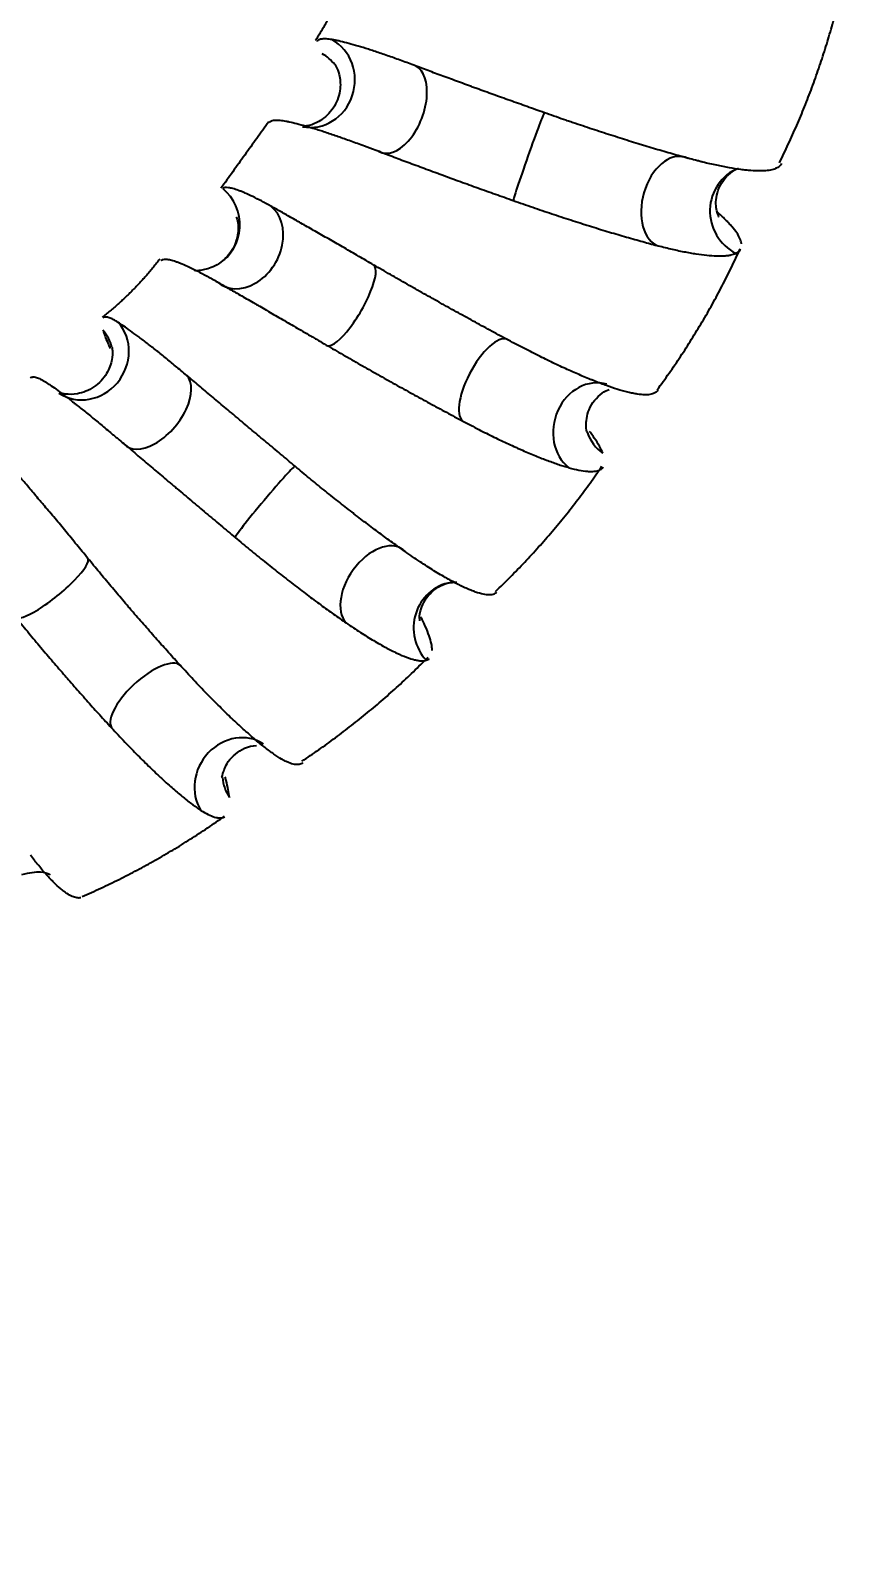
# Model space of a CAD drawing. Header units: millimetres. Extents: x 6110 to 6704, y -2661 to -1821.
# Drawn here: x 6606.23 to 6612.77, y -2432.58 to -2420.3 of the extents above; entities that cross this region are included whole.
import ezdxf

# ---------------------------------------------------------------- set-up
doc = ezdxf.new("R2010")
doc.units = ezdxf.units.MM
doc.header["$LTSCALE"] = 0.1
doc.linetypes.add('HIDDEN2', pattern=[4.7625, 3.175, -1.5875])
doc.layers.add('1', color=4, linetype='HIDDEN2', lineweight=13)
doc.layers.add('DIM', color=3, linetype='Continuous', lineweight=9)
doc.styles.get("Standard").update_dxf_attribs({"font": 'arial.ttf'})
doc.dimstyles.new('ISO-25', dxfattribs={"dimtxt": 2.5, "dimasz": 2.5, "dimexe": 1.25, "dimexo": 0.625, "dimtad": 1, "dimlfac": 5, "dimtxsty": 'Standard', "dimcen": 2.5, "dimadec": 0, "dimazin": 0, "dimtfac": 1, "dimtmove": 0, "dimatfit": 3, "dimfxl": 1, "dimarcsym": 0})

# ---------------------------------------------------------------- blocks, each defined once
blk = doc.blocks.new('*D44')
at = {"layer": 'Defpoints', "color": 0, "transparency": 16777216}
for p in [(6511.558, -2398.849), (6619.617, -2532.542), (6619.617, -2547.836)]:
    blk.add_point(p, dxfattribs=at)
at = {"layer": 'DIM', "color": 0, "lineweight": -2, "transparency": 16777216}
for p, q in [((6511.558, -2399.474), (6511.558, -2549.086)), ((6619.617, -2533.167), (6619.617, -2549.086)), ((6516.558, -2547.836), (6614.617, -2547.836))]:
    blk.add_line(p, q, dxfattribs=at)
at = {"layer": 'DIM', "color": 0, "transparency": 16777216}
for points in [[(6516.558, -2547.003), (6516.558, -2548.669), (6511.558, -2547.836)], [(6614.617, -2547.003), (6614.617, -2548.669), (6619.617, -2547.836)]]:
    blk.add_solid(points, dxfattribs=at)
at = {"layer": 'DIM', "color": 0, "transparency": 16777216, "insert": (6565.588, -2544.206), "char_height": 5, "attachment_point": 5, "bg_fill": 3, "box_fill_scale": 1.1, "bg_fill_color": 256, "bg_fill_true_color": 13158600, "bg_fill_transparency": 0}
blk.add_mtext('432,2', dxfattribs=at)

msp = doc.modelspace()

# ---------------------------------------------------------------- hatches: boundary and pattern name
at = {"layer": 'DIM'}
h = msp.add_hatch(dxfattribs=at)
h.set_pattern_fill('ANSI31', color=2)
edge = h.paths.add_edge_path()
edge.add_line((6619.617, -2595.98), (6619.617, -1962.206))
edge.add_line((6634.617, -1966.11), (6619.617, -1966.11))
edge.add_line((6634.617, -2610.98), (6634.617, -1966.11))
edge.add_line((6634.617, -2610.98), (6184.457, -2610.98))
edge.add_line((6619.617, -2595.98), (6184.457, -2595.98))
edge.add_line((6184.457, -2610.98), (6184.457, -2595.98))

# ---------------------------------------------------------------- linework, layer by layer
at = {"layer": '1', "color": 7, "linetype": 'Continuous', "lineweight": -3}
msp.add_line((6610.719, -2423.544), (6610.716, -2423.541), dxfattribs=at)
for centre, major_axis, ratio, start_param, end_param in [((6608.491, -2420.706), (0.071, 0.368), 0.933593, 3.142256, 5.995466), ((6608.385, -2420.804), (-0.294, -0.232), 0.957561, 3.141387, 3.512539), ((6609.185, -2420.929), (0.133, 0.351), 0.56085, 3.053785, 6.218432), ((6610.243, -2421.315), (0.125, 0.354), 0.021673, 6.278622, 9.41503), ((6611.4, -2421.68), (0.097, 0.362), 0.643331, 6.159268, 9.276478), ((6612.067, -2421.759), (-0.127, 0.353), 0.969504, 0.024965, 2.345296), ((6607.544, -2421.863), (-0.155, 0.341), 0.992103, 3.275998, 5.178268), ((6607.952, -2422.022), (0.184, 0.327), 0.775573, 2.993053, 6.168629), ((6608.803, -2422.511), (0.189, 0.324), 0.26699, 3.104714, 6.25286), ((6606.664, -2422.907), (0.207, 0.313), 0.931204, 3.142204, 6.039657), ((6606.521, -2422.946), (-0.363, -0.096), 0.96123, 3.141333, 3.571898), ((6609.896, -2423.12), (0.177, 0.331), 0.377467, 6.225061, 9.35229), ((6607.235, -2423.354), (0.241, 0.287), 0.556929, 3.050345, 6.211589), ((6610.764, -2423.508), (0.108, 0.359), 0.856223, 0.000176, 2.829309), ((6611.068, -2423.414), (-0.353, -0.127), 0.95749, 6.282832, 6.858229), ((6608.119, -2424.097), (0.241, 0.287), 0.039997, 6.27318, 9.412965), ((6609.01, -2424.786), (0.214, 0.308), 0.615029, 6.160482, 9.277157), ((6606.4, -2424.788), (0.29, 0.237), 0.210668, 3.114964, 6.265834), ((6609.682, -2425.114), (-0.068, 0.369), 0.979574, 0.000086, 2.152621), ((6607.164, -2425.672), (0.276, 0.254), 0.389089, 6.218861, 9.342572), ((6607.898, -2426.36), (0.21, 0.311), 0.897588, 0.008415, 2.773649), ((6608.149, -2426.287), (-0.374, -0.03), 0.938082, 0.000524, 0.488498)]:
    msp.add_ellipse(centre, major_axis=major_axis, ratio=ratio, start_param=start_param, end_param=end_param, dxfattribs=at)
for points, degree in [([(6608.81, -2419.783), (6608.705, -2420.099), (6608.523, -2420.38)], 2), ([(6612.262, -2421.364), (6612.556, -2420.771), (6612.721, -2420.129)], 2), ([(6608.148, -2421.034), (6607.762, -2421.57)], 1), ([(6607.27, -2422.14), (6607.067, -2422.405), (6606.807, -2422.609)], 2), ([(6611.277, -2423.193), (6611.67, -2422.663), (6611.946, -2422.058)], 2), ([(6609.975, -2424.818), (6610.457, -2424.358), (6610.831, -2423.81)], 2), ([(6609.613, -2424.745), (6609.634, -2424.745), (6609.651, -2424.744), (6609.663, -2424.743)], 3), ([(6608.414, -2426.187), (6608.966, -2425.821), (6609.431, -2425.348)], 2), ([(6609.417, -2425.373), (6609.427, -2425.37), (6609.435, -2425.365), (6609.441, -2425.359)], 3), ([(6606.645, -2427.276), (6607.25, -2427.014), (6607.792, -2426.629)], 2)]:
    msp.add_open_spline(points, degree=degree, dxfattribs=at)
for points, knots in [([(6608.657, -2420.372), (6608.641, -2420.369), (6608.611, -2420.366), (6608.577, -2420.366), (6608.56, -2420.37), (6608.552, -2420.374), (6608.55, -2420.374), (6608.547, -2420.376), (6608.543, -2420.379), (6608.54, -2420.382), (6608.538, -2420.385), (6608.537, -2420.386), (6608.537, -2420.387)], [0, 0, 0, 0, 0.240045, 0.48009, 0.720135, 0.720135, 0.780146, 0.780146, 0.840157, 0.960179, 0.960179, 1, 1, 1, 1]), ([(6609.33, -2420.584), (6609.292, -2420.569), (6609.219, -2420.542), (6609.115, -2420.505), (6609.05, -2420.483), (6609.003, -2420.467), (6608.988, -2420.462), (6608.965, -2420.455), (6608.958, -2420.452), (6608.943, -2420.448), (6608.907, -2420.436), (6608.846, -2420.418), (6608.773, -2420.398), (6608.731, -2420.387), (6608.702, -2420.381), (6608.687, -2420.378), (6608.674, -2420.375), (6608.665, -2420.374), (6608.661, -2420.373), (6608.657, -2420.372)], [0, 0, 0, 0, 0.125, 0.25, 0.375, 0.375, 0.4375, 0.4375, 0.46875, 0.46875, 0.5, 0.625, 0.75, 0.875, 0.875, 0.9375, 0.96875, 0.96875, 1, 1, 1, 1]), ([(6608.679, -2420.571), (6608.681, -2420.569), (6608.687, -2420.582), (6608.719, -2420.648), (6608.732, -2420.771), (6608.686, -2420.914), (6608.585, -2421.02), (6608.495, -2421.06), (6608.458, -2421.068), (6608.447, -2421.069)], [0, 0, 0, 0, 0.157279, 0.294758, 0.445649, 0.614708, 0.787649, 0.927089, 1, 1, 1, 1]), ([(6610.368, -2420.961), (6610.321, -2420.945), (6610.275, -2420.928), (6610.183, -2420.895), (6610.091, -2420.863), (6609.956, -2420.814), (6609.867, -2420.782), (6609.812, -2420.762), (6609.801, -2420.758), (6609.779, -2420.75), (6609.768, -2420.746), (6609.735, -2420.734), (6609.714, -2420.726), (6609.649, -2420.702), (6609.566, -2420.672), (6609.445, -2420.627), (6609.368, -2420.598), (6609.33, -2420.584)], [0, 0, 0, 0, 0.125, 0.125, 0.25, 0.375, 0.5, 0.5, 0.53125, 0.53125, 0.5625, 0.5625, 0.625, 0.625, 0.75, 0.875, 1, 1, 1, 1]), ([(6608.154, -2421.039), (6608.154, -2421.039), (6608.154, -2421.039), (6608.155, -2421.037), (6608.156, -2421.036), (6608.159, -2421.033), (6608.162, -2421.031), (6608.17, -2421.026), (6608.185, -2421.021), (6608.217, -2421.019), (6608.245, -2421.022), (6608.269, -2421.025), (6608.277, -2421.026), (6608.29, -2421.029), (6608.295, -2421.03), (6608.304, -2421.032), (6608.308, -2421.033), (6608.313, -2421.034)], [0, 0, 0, 0, 0.000316, 0.000316, 0.052931, 0.052931, 0.158161, 0.158161, 0.368621, 0.579081, 0.78954, 0.78954, 0.89477, 0.89477, 0.947385, 0.947385, 1, 1, 1, 1]), ([(6608.313, -2421.034), (6608.332, -2421.038), (6608.373, -2421.047), (6608.443, -2421.067), (6608.496, -2421.083), (6608.531, -2421.093), (6608.538, -2421.096), (6608.552, -2421.1), (6608.574, -2421.107), (6608.597, -2421.114), (6608.643, -2421.13), (6608.706, -2421.151), (6608.808, -2421.187), (6608.881, -2421.214), (6608.929, -2421.231), (6608.938, -2421.235), (6608.957, -2421.242), (6608.967, -2421.246), (6608.996, -2421.257), (6609.016, -2421.264), (6609.036, -2421.272)], [0, 0, 0, 0, 0.125, 0.25, 0.375, 0.375, 0.40625, 0.40625, 0.4375, 0.5, 0.5, 0.625, 0.75, 0.875, 0.875, 0.90625, 0.90625, 0.9375, 0.9375, 1, 1, 1, 1]), ([(6611.525, -2421.328), (6611.484, -2421.317), (6611.399, -2421.293), (6611.31, -2421.267), (6611.241, -2421.247), (6611.207, -2421.237), (6611.171, -2421.226), (6611.147, -2421.219), (6611.135, -2421.215), (6611.075, -2421.197), (6611.027, -2421.181), (6610.929, -2421.15), (6610.83, -2421.118), (6610.729, -2421.085), (6610.652, -2421.059), (6610.614, -2421.046), (6610.575, -2421.033), (6610.549, -2421.024), (6610.536, -2421.02), (6610.471, -2420.998), (6610.42, -2420.979), (6610.368, -2420.961)], [0, 0, 0, 0, 0.125, 0.25, 0.25, 0.3125, 0.34375, 0.34375, 0.375, 0.375, 0.5, 0.5, 0.625, 0.75, 0.75, 0.8125, 0.84375, 0.84375, 0.875, 0.875, 1, 1, 1, 1]), ([(6609.036, -2421.272), (6609.075, -2421.287), (6609.157, -2421.318), (6609.284, -2421.366), (6609.372, -2421.398), (6609.439, -2421.423), (6609.462, -2421.432), (6609.496, -2421.444), (6609.508, -2421.448), (6609.531, -2421.457), (6609.588, -2421.478), (6609.692, -2421.516), (6609.833, -2421.567), (6609.927, -2421.6), (6610.022, -2421.634), (6610.07, -2421.651), (6610.118, -2421.668)], [0, 0, 0, 0, 0.125, 0.25, 0.375, 0.375, 0.4375, 0.4375, 0.46875, 0.46875, 0.5, 0.625, 0.75, 0.875, 0.875, 1, 1, 1, 1]), ([(6612.211, -2421.418), (6612.197, -2421.422), (6612.165, -2421.428), (6612.125, -2421.43), (6612.082, -2421.43), (6612.058, -2421.429), (6612.026, -2421.427), (6612.019, -2421.426), (6612.006, -2421.425), (6611.986, -2421.423), (6611.965, -2421.421), (6611.921, -2421.415), (6611.86, -2421.406), (6611.792, -2421.392), (6611.721, -2421.377), (6611.684, -2421.369), (6611.635, -2421.357), (6611.626, -2421.354), (6611.606, -2421.349), (6611.576, -2421.342), (6611.545, -2421.334), (6611.525, -2421.328)], [0, 0, 0, 0, 0.125, 0.25, 0.25, 0.375, 0.375, 0.40625, 0.40625, 0.4375, 0.5, 0.5, 0.625, 0.75, 0.75, 0.875, 0.875, 0.90625, 0.90625, 0.9375, 1, 1, 1, 1]), ([(6612.277, -2421.371), (6612.275, -2421.374), (6612.274, -2421.377), (6612.267, -2421.388), (6612.259, -2421.396), (6612.246, -2421.404), (6612.243, -2421.405), (6612.237, -2421.408), (6612.228, -2421.413), (6612.218, -2421.416), (6612.211, -2421.418)], [0, 0, 0, 0, 0.133919, 0.133919, 0.566959, 0.566959, 0.67522, 0.67522, 0.78348, 1, 1, 1, 1]), ([(6611.776, -2421.802), (6611.776, -2421.802), (6611.774, -2421.799), (6611.754, -2421.764), (6611.742, -2421.621), (6611.815, -2421.485), (6611.877, -2421.439), (6611.896, -2421.427)], [0, 0, 0, 0, 0.056842, 0.2989, 0.554446, 0.847699, 1, 1, 1, 1]), ([(6608.164, -2421.713), (6608.138, -2421.699), (6608.087, -2421.671), (6608.018, -2421.636), (6607.976, -2421.617), (6607.952, -2421.606), (6607.948, -2421.604), (6607.938, -2421.6), (6607.925, -2421.595), (6607.912, -2421.59), (6607.887, -2421.581), (6607.857, -2421.571), (6607.821, -2421.564), (6607.803, -2421.564), (6607.793, -2421.565), (6607.791, -2421.565), (6607.788, -2421.566), (6607.786, -2421.567), (6607.782, -2421.569), (6607.779, -2421.57), (6607.777, -2421.572)], [0, 0, 0, 0, 0.125, 0.25, 0.375, 0.375, 0.40625, 0.40625, 0.4375, 0.5, 0.5, 0.625, 0.75, 0.875, 0.875, 0.90625, 0.90625, 0.9375, 0.9375, 1, 1, 1, 1]), ([(6608.994, -2422.188), (6608.953, -2422.164), (6608.873, -2422.118), (6608.756, -2422.05), (6608.644, -2421.986), (6608.571, -2421.944), (6608.518, -2421.914), (6608.501, -2421.904), (6608.466, -2421.884), (6608.449, -2421.874), (6608.399, -2421.846), (6608.335, -2421.81), (6608.246, -2421.759), (6608.191, -2421.728), (6608.164, -2421.713)], [0, 0, 0, 0, 0.125, 0.25, 0.375, 0.5, 0.5, 0.5625, 0.5625, 0.625, 0.625, 0.75, 0.875, 1, 1, 1, 1]), ([(6610.118, -2421.668), (6610.17, -2421.687), (6610.223, -2421.705), (6610.326, -2421.741), (6610.429, -2421.775), (6610.53, -2421.809), (6610.606, -2421.833), (6610.643, -2421.845), (6610.681, -2421.857), (6610.705, -2421.865), (6610.718, -2421.869), (6610.78, -2421.888), (6610.828, -2421.903), (6610.922, -2421.931), (6611.014, -2421.959), (6611.102, -2421.983), (6611.166, -2422.001), (6611.197, -2422.01), (6611.228, -2422.018), (6611.249, -2422.024), (6611.259, -2422.026), (6611.269, -2422.029)], [0, 0, 0, 0, 0.125, 0.125, 0.25, 0.375, 0.375, 0.4375, 0.46875, 0.46875, 0.5, 0.5, 0.625, 0.625, 0.75, 0.875, 0.875, 0.9375, 0.96875, 0.96875, 1, 1, 1, 1]), ([(6611.957, -2422.018), (6611.957, -2422.017), (6611.956, -2422.015), (6611.954, -2422.002), (6611.95, -2421.989), (6611.937, -2421.96), (6611.92, -2421.93), (6611.894, -2421.896), (6611.871, -2421.869), (6611.862, -2421.86), (6611.849, -2421.846), (6611.845, -2421.841), (6611.835, -2421.831), (6611.83, -2421.826), (6611.806, -2421.802), (6611.784, -2421.781), (6611.759, -2421.76)], [0, 0, 0, 0, 0.02382, 0.02382, 0.219056, 0.219056, 0.414292, 0.609528, 0.609528, 0.707146, 0.707146, 0.755955, 0.755955, 0.804764, 0.804764, 1, 1, 1, 1]), ([(6607.886, -2421.801), (6607.886, -2421.801), (6607.891, -2421.811), (6607.906, -2421.878), (6607.895, -2421.996), (6607.822, -2422.126), (6607.745, -2422.182), (6607.699, -2422.204)], [0, 0, 0, 0, 0.192137, 0.370838, 0.564234, 0.782916, 1, 1, 1, 1]), ([(6611.269, -2422.029), (6611.309, -2422.039), (6611.386, -2422.058), (6611.457, -2422.074), (6611.508, -2422.084), (6611.525, -2422.087), (6611.558, -2422.093), (6611.574, -2422.095), (6611.62, -2422.102), (6611.649, -2422.106), (6611.704, -2422.112), (6611.755, -2422.115), (6611.798, -2422.115), (6611.827, -2422.113), (6611.841, -2422.111), (6611.854, -2422.11), (6611.862, -2422.108), (6611.866, -2422.107), (6611.886, -2422.103), (6611.9, -2422.099), (6611.911, -2422.094)], [0, 0, 0, 0, 0.125, 0.25, 0.25, 0.3125, 0.3125, 0.375, 0.375, 0.5, 0.5, 0.625, 0.75, 0.75, 0.8125, 0.84375, 0.84375, 0.875, 0.875, 1, 1, 1, 1]), ([(6607.282, -2422.151), (6607.284, -2422.149), (6607.286, -2422.148), (6607.291, -2422.145), (6607.295, -2422.144), (6607.298, -2422.143)], [0, 0, 0, 0, 0.478148, 0.478148, 1, 1, 1, 1]), ([(6607.298, -2422.143), (6607.305, -2422.141), (6607.321, -2422.14), (6607.355, -2422.146), (6607.383, -2422.154), (6607.407, -2422.162), (6607.415, -2422.165), (6607.432, -2422.172), (6607.441, -2422.175), (6607.469, -2422.187), (6607.508, -2422.205), (6607.575, -2422.237), (6607.649, -2422.277), (6607.704, -2422.307), (6607.732, -2422.323)], [0, 0, 0, 0, 0.125, 0.25, 0.375, 0.375, 0.4375, 0.4375, 0.5, 0.5, 0.625, 0.75, 0.875, 1, 1, 1, 1]), ([(6611.911, -2422.094), (6611.923, -2422.088), (6611.938, -2422.078), (6611.947, -2422.064), (6611.95, -2422.059)], [0, 0, 0, 0, 0.630417, 1, 1, 1, 1]), ([(6607.699, -2422.204), (6607.658, -2422.218), (6607.602, -2422.235), (6607.562, -2422.234), (6607.55, -2422.233)], [0, 0, 0, 0, 0.590381, 1, 1, 1, 1]), ([(6610.079, -2422.794), (6610.035, -2422.77), (6609.991, -2422.747), (6609.902, -2422.698), (6609.813, -2422.65), (6609.721, -2422.599), (6609.653, -2422.561), (6609.618, -2422.542), (6609.583, -2422.523), (6609.56, -2422.51), (6609.549, -2422.504), (6609.491, -2422.471), (6609.444, -2422.445), (6609.353, -2422.394), (6609.262, -2422.342), (6609.172, -2422.291), (6609.083, -2422.239), (6609.038, -2422.214), (6608.994, -2422.188)], [0, 0, 0, 0, 0.125, 0.125, 0.25, 0.375, 0.375, 0.4375, 0.46875, 0.46875, 0.5, 0.5, 0.625, 0.625, 0.75, 0.875, 0.875, 1, 1, 1, 1]), ([(6607.732, -2422.323), (6607.761, -2422.34), (6607.82, -2422.374), (6607.916, -2422.429), (6607.985, -2422.469), (6608.03, -2422.495), (6608.039, -2422.5), (6608.057, -2422.51), (6608.084, -2422.526), (6608.112, -2422.542), (6608.168, -2422.575), (6608.244, -2422.619), (6608.362, -2422.687), (6608.443, -2422.735), (6608.495, -2422.765), (6608.506, -2422.771), (6608.527, -2422.783), (6608.537, -2422.789), (6608.569, -2422.808), (6608.59, -2422.82), (6608.611, -2422.833)], [0, 0, 0, 0, 0.125, 0.25, 0.375, 0.375, 0.40625, 0.40625, 0.4375, 0.5, 0.5, 0.625, 0.75, 0.875, 0.875, 0.90625, 0.90625, 0.9375, 0.9375, 1, 1, 1, 1]), ([(6606.935, -2422.65), (6606.92, -2422.64), (6606.894, -2422.625), (6606.861, -2422.611), (6606.844, -2422.607), (6606.834, -2422.607), (6606.832, -2422.607), (6606.829, -2422.607), (6606.824, -2422.608), (6606.82, -2422.61), (6606.815, -2422.612), (6606.813, -2422.613), (6606.812, -2422.615)], [0, 0, 0, 0, 0.22922, 0.45844, 0.68766, 0.68766, 0.744965, 0.744965, 0.80227, 0.91688, 0.91688, 1, 1, 1, 1]), ([(6606.813, -2422.714), (6606.817, -2422.728), (6606.828, -2422.76), (6606.848, -2422.81), (6606.864, -2422.845), (6606.871, -2422.86)], [0, 0, 0, 0, 0.37025, 0.740501, 1, 1, 1, 1]), ([(6607.487, -2423.077), (6607.456, -2423.052), (6607.397, -2423.002), (6607.313, -2422.933), (6607.234, -2422.87), (6607.185, -2422.832), (6607.149, -2422.804), (6607.138, -2422.795), (6607.115, -2422.778), (6607.104, -2422.77), (6607.072, -2422.746), (6607.032, -2422.716), (6606.979, -2422.679), (6606.949, -2422.659), (6606.935, -2422.65)], [0, 0, 0, 0, 0.125, 0.25, 0.375, 0.5, 0.5, 0.5625, 0.5625, 0.625, 0.625, 0.75, 0.875, 1, 1, 1, 1]), ([(6606.884, -2422.851), (6606.887, -2422.851), (6606.888, -2422.868), (6606.89, -2422.949), (6606.849, -2423.069), (6606.746, -2423.18), (6606.613, -2423.232), (6606.52, -2423.231), (6606.486, -2423.224), (6606.477, -2423.222)], [0, 0, 0, 0, 0.159512, 0.297757, 0.452527, 0.623536, 0.792886, 0.930788, 1, 1, 1, 1]), ([(6608.611, -2422.833), (6608.657, -2422.859), (6608.702, -2422.886), (6608.794, -2422.938), (6608.886, -2422.991), (6608.979, -2423.044), (6609.072, -2423.096), (6609.119, -2423.123), (6609.213, -2423.175), (6609.26, -2423.201), (6609.352, -2423.252), (6609.444, -2423.302), (6609.534, -2423.351), (6609.623, -2423.399), (6609.667, -2423.422), (6609.71, -2423.445)], [0, 0, 0, 0, 0.125, 0.125, 0.25, 0.375, 0.375, 0.5, 0.5, 0.625, 0.625, 0.75, 0.875, 0.875, 1, 1, 1, 1]), ([(6610.953, -2423.188), (6610.926, -2423.18), (6610.87, -2423.161), (6610.808, -2423.137), (6610.767, -2423.121), (6610.759, -2423.118), (6610.742, -2423.111), (6610.734, -2423.108), (6610.708, -2423.097), (6610.691, -2423.09), (6610.639, -2423.068), (6610.567, -2423.036), (6610.453, -2422.984), (6610.374, -2422.945), (6610.313, -2422.915), (6610.292, -2422.905), (6610.25, -2422.883), (6610.229, -2422.873), (6610.166, -2422.84), (6610.123, -2422.817), (6610.079, -2422.794)], [0, 0, 0, 0, 0.125, 0.25, 0.25, 0.28125, 0.28125, 0.3125, 0.3125, 0.375, 0.375, 0.5, 0.625, 0.75, 0.75, 0.8125, 0.8125, 0.875, 0.875, 1, 1, 1, 1]), ([(6606.229, -2423.096), (6606.23, -2423.095), (6606.231, -2423.094), (6606.234, -2423.093), (6606.235, -2423.092), (6606.239, -2423.091), (6606.243, -2423.09), (6606.253, -2423.089), (6606.269, -2423.091), (6606.3, -2423.102), (6606.325, -2423.115), (6606.345, -2423.127), (6606.352, -2423.132), (6606.367, -2423.141), (6606.375, -2423.147), (6606.383, -2423.152)], [0, 0, 0, 0, 0.041514, 0.041514, 0.091961, 0.091961, 0.192854, 0.192854, 0.394641, 0.596427, 0.798214, 0.798214, 0.899107, 0.899107, 1, 1, 1, 1]), ([(6608.36, -2423.81), (6608.321, -2423.777), (6608.282, -2423.744), (6608.205, -2423.679), (6608.128, -2423.615), (6608.014, -2423.52), (6607.939, -2423.457), (6607.893, -2423.418), (6607.883, -2423.41), (6607.865, -2423.394), (6607.856, -2423.387), (6607.828, -2423.363), (6607.81, -2423.348), (6607.756, -2423.303), (6607.685, -2423.244), (6607.584, -2423.158), (6607.519, -2423.104), (6607.487, -2423.077)], [0, 0, 0, 0, 0.125, 0.125, 0.25, 0.375, 0.5, 0.5, 0.53125, 0.53125, 0.5625, 0.5625, 0.625, 0.625, 0.75, 0.875, 1, 1, 1, 1]), ([(6606.383, -2423.152), (6606.399, -2423.163), (6606.433, -2423.187), (6606.492, -2423.231), (6606.536, -2423.265), (6606.565, -2423.288), (6606.571, -2423.292), (6606.583, -2423.302), (6606.601, -2423.316), (6606.619, -2423.331), (6606.657, -2423.361), (6606.71, -2423.403), (6606.794, -2423.472), (6606.854, -2423.522), (6606.892, -2423.554), (6606.9, -2423.56), (6606.916, -2423.573), (6606.924, -2423.58), (6606.947, -2423.6), (6606.963, -2423.614), (6606.98, -2423.627)], [0, 0, 0, 0, 0.125, 0.25, 0.375, 0.375, 0.40625, 0.40625, 0.4375, 0.5, 0.5, 0.625, 0.75, 0.875, 0.875, 0.90625, 0.90625, 0.9375, 0.9375, 1, 1, 1, 1]), ([(6610.716, -2423.541), (6610.707, -2423.531), (6610.702, -2423.494), (6610.713, -2423.345), (6610.809, -2423.23), (6610.872, -2423.197), (6610.89, -2423.19)], [0, 0, 0, 0, 0.256085, 0.539214, 0.859743, 1, 1, 1, 1]), ([(6611.283, -2423.197), (6611.281, -2423.2), (6611.279, -2423.202), (6611.275, -2423.206), (6611.273, -2423.208), (6611.269, -2423.212), (6611.267, -2423.213), (6611.255, -2423.221), (6611.231, -2423.231), (6611.198, -2423.234), (6611.161, -2423.233), (6611.14, -2423.232), (6611.111, -2423.227), (6611.105, -2423.226), (6611.093, -2423.224), (6611.074, -2423.221), (6611.054, -2423.216), (6611.013, -2423.206), (6610.984, -2423.198), (6610.953, -2423.188)], [0, 0, 0, 0, 0.049037, 0.049037, 0.092263, 0.092263, 0.135489, 0.135489, 0.308391, 0.481293, 0.481293, 0.654195, 0.654195, 0.697421, 0.697421, 0.740647, 0.827098, 0.827098, 1, 1, 1, 1]), ([(6609.71, -2423.445), (6609.754, -2423.468), (6609.797, -2423.491), (6609.881, -2423.534), (6609.963, -2423.575), (6610.041, -2423.612), (6610.099, -2423.639), (6610.128, -2423.652), (6610.156, -2423.665), (6610.174, -2423.673), (6610.184, -2423.677), (6610.229, -2423.697), (6610.3, -2423.727), (6610.397, -2423.765), (6610.457, -2423.786), (6610.499, -2423.801), (6610.52, -2423.807), (6610.54, -2423.813), (6610.553, -2423.817), (6610.56, -2423.819), (6610.566, -2423.821)], [0, 0, 0, 0, 0.125, 0.125, 0.25, 0.375, 0.375, 0.4375, 0.46875, 0.46875, 0.5, 0.5, 0.625, 0.75, 0.875, 0.875, 0.9375, 0.96875, 0.96875, 1, 1, 1, 1]), ([(6606.98, -2423.627), (6607.013, -2423.656), (6607.047, -2423.684), (6607.116, -2423.743), (6607.187, -2423.803), (6607.26, -2423.864), (6607.315, -2423.911), (6607.343, -2423.935), (6607.372, -2423.959), (6607.391, -2423.975), (6607.4, -2423.983), (6607.448, -2424.023), (6607.487, -2424.056), (6607.564, -2424.121), (6607.642, -2424.186), (6607.72, -2424.252), (6607.799, -2424.318), (6607.838, -2424.351), (6607.878, -2424.384)], [0, 0, 0, 0, 0.125, 0.125, 0.25, 0.375, 0.375, 0.4375, 0.46875, 0.46875, 0.5, 0.5, 0.625, 0.625, 0.75, 0.875, 0.875, 1, 1, 1, 1]), ([(6610.839, -2423.705), (6610.832, -2423.687), (6610.813, -2423.65), (6610.786, -2423.606), (6610.762, -2423.57), (6610.754, -2423.558), (6610.741, -2423.54), (6610.737, -2423.534), (6610.733, -2423.529)], [0, 0, 0, 0, 0.367174, 0.734348, 0.734348, 0.917936, 0.917936, 1, 1, 1, 1]), ([(6606.691, -2424.552), (6606.661, -2424.515), (6606.63, -2424.478), (6606.571, -2424.405), (6606.512, -2424.334), (6606.426, -2424.23), (6606.37, -2424.164), (6606.336, -2424.123), (6606.329, -2424.115), (6606.315, -2424.099), (6606.309, -2424.091), (6606.288, -2424.067), (6606.275, -2424.051), (6606.236, -2424.005), (6606.186, -2423.946), (6606.114, -2423.863), (6606.07, -2423.812), (6606.048, -2423.787)], [0, 0, 0, 0, 0.125, 0.125, 0.25, 0.375, 0.5, 0.5, 0.53125, 0.53125, 0.5625, 0.5625, 0.625, 0.625, 0.75, 0.875, 1, 1, 1, 1]), ([(6609.246, -2424.496), (6609.213, -2424.473), (6609.145, -2424.425), (6609.04, -2424.349), (6608.968, -2424.294), (6608.913, -2424.253), (6608.885, -2424.232), (6608.857, -2424.21), (6608.838, -2424.195), (6608.829, -2424.188), (6608.782, -2424.151), (6608.706, -2424.092), (6608.591, -2424), (6608.514, -2423.938), (6608.437, -2423.874), (6608.399, -2423.842), (6608.36, -2423.81)], [0, 0, 0, 0, 0.125, 0.25, 0.375, 0.375, 0.4375, 0.46875, 0.46875, 0.5, 0.5, 0.625, 0.75, 0.875, 0.875, 1, 1, 1, 1]), ([(6610.566, -2423.821), (6610.595, -2423.829), (6610.622, -2423.835), (6610.671, -2423.845), (6610.694, -2423.848), (6610.72, -2423.85), (6610.725, -2423.851), (6610.734, -2423.851), (6610.739, -2423.851), (6610.753, -2423.851), (6610.762, -2423.851), (6610.786, -2423.848), (6610.814, -2423.842), (6610.832, -2423.829), (6610.84, -2423.82), (6610.841, -2423.818), (6610.842, -2423.817)], [0, 0, 0, 0, 0.195207, 0.195207, 0.390414, 0.390414, 0.439216, 0.439216, 0.488018, 0.488018, 0.585622, 0.585622, 0.780829, 0.976036, 0.976036, 1, 1, 1, 1]), ([(6607.878, -2424.384), (6607.917, -2424.417), (6607.957, -2424.45), (6608.036, -2424.515), (6608.114, -2424.578), (6608.23, -2424.671), (6608.307, -2424.73), (6608.364, -2424.774), (6608.383, -2424.789), (6608.42, -2424.818), (6608.439, -2424.832), (6608.494, -2424.873), (6608.567, -2424.927), (6608.671, -2425.002), (6608.738, -2425.049), (6608.771, -2425.071)], [0, 0, 0, 0, 0.125, 0.125, 0.25, 0.375, 0.5, 0.5, 0.5625, 0.5625, 0.625, 0.625, 0.75, 0.875, 1, 1, 1, 1]), ([(6607.446, -2425.426), (6607.415, -2425.392), (6607.353, -2425.324), (6607.259, -2425.218), (6607.164, -2425.11), (6607.1, -2425.037), (6607.059, -2424.991), (6607.051, -2424.981), (6607.035, -2424.963), (6607.027, -2424.953), (6607.003, -2424.925), (6606.987, -2424.906), (6606.94, -2424.85), (6606.876, -2424.776), (6606.783, -2424.664), (6606.722, -2424.589), (6606.691, -2424.552)], [0, 0, 0, 0, 0.125, 0.25, 0.375, 0.5, 0.5, 0.53125, 0.53125, 0.5625, 0.5625, 0.625, 0.625, 0.75, 0.875, 1, 1, 1, 1]), ([(6609.936, -2424.846), (6609.923, -2424.847), (6609.891, -2424.845), (6609.852, -2424.835), (6609.819, -2424.825), (6609.808, -2424.821), (6609.79, -2424.814), (6609.783, -2424.812), (6609.771, -2424.806), (6609.765, -2424.804), (6609.732, -2424.79), (6609.704, -2424.777), (6609.646, -2424.747), (6609.615, -2424.731), (6609.549, -2424.694), (6609.515, -2424.673), (6609.461, -2424.64), (6609.442, -2424.628), (6609.405, -2424.604), (6609.386, -2424.591), (6609.327, -2424.553), (6609.287, -2424.525), (6609.246, -2424.496)], [0, 0, 0, 0, 0.125, 0.25, 0.25, 0.3125, 0.3125, 0.34375, 0.34375, 0.375, 0.375, 0.5, 0.5, 0.625, 0.625, 0.75, 0.75, 0.8125, 0.8125, 0.875, 0.875, 1, 1, 1, 1]), ([(6609.365, -2425.055), (6609.365, -2425.055), (6609.363, -2425.047), (6609.361, -2424.977), (6609.431, -2424.826), (6609.551, -2424.76), (6609.604, -2424.747), (6609.613, -2424.745)], [0, 0, 0, 0, 0.131959, 0.366437, 0.658819, 0.941683, 1, 1, 1, 1]), ([(6609.983, -2424.826), (6609.98, -2424.829), (6609.975, -2424.833), (6609.961, -2424.841), (6609.95, -2424.845), (6609.936, -2424.846)], [0, 0, 0, 0, 0.325979, 0.325979, 1, 1, 1, 1]), ([(6606.108, -2425.024), (6606.14, -2425.063), (6606.172, -2425.101), (6606.235, -2425.178), (6606.299, -2425.255), (6606.397, -2425.37), (6606.462, -2425.446), (6606.503, -2425.493), (6606.511, -2425.503), (6606.528, -2425.522), (6606.536, -2425.531), (6606.561, -2425.56), (6606.577, -2425.578), (6606.626, -2425.634), (6606.691, -2425.707), (6606.786, -2425.814), (6606.849, -2425.882), (6606.88, -2425.916)], [0, 0, 0, 0, 0.125, 0.125, 0.25, 0.375, 0.5, 0.5, 0.53125, 0.53125, 0.5625, 0.5625, 0.625, 0.625, 0.75, 0.875, 1, 1, 1, 1]), ([(6608.771, -2425.071), (6608.811, -2425.099), (6608.849, -2425.124), (6608.923, -2425.172), (6608.959, -2425.194), (6609.028, -2425.235), (6609.061, -2425.254), (6609.1, -2425.275), (6609.107, -2425.279), (6609.123, -2425.287), (6609.145, -2425.299), (6609.167, -2425.309), (6609.208, -2425.328), (6609.259, -2425.35), (6609.303, -2425.364), (6609.333, -2425.371), (6609.342, -2425.373), (6609.356, -2425.375), (6609.36, -2425.376), (6609.369, -2425.377), (6609.373, -2425.377), (6609.392, -2425.378), (6609.406, -2425.376), (6609.417, -2425.373)], [0, 0, 0, 0, 0.125, 0.125, 0.25, 0.25, 0.375, 0.375, 0.40625, 0.40625, 0.4375, 0.5, 0.5, 0.625, 0.75, 0.75, 0.8125, 0.8125, 0.84375, 0.84375, 0.875, 0.875, 1, 1, 1, 1]), ([(6609.464, -2425.294), (6609.464, -2425.294), (6609.464, -2425.294), (6609.464, -2425.289), (6609.464, -2425.285), (6609.463, -2425.264), (6609.46, -2425.246), (6609.449, -2425.204), (6609.442, -2425.181), (6609.424, -2425.132), (6609.413, -2425.105), (6609.396, -2425.069), (6609.393, -2425.062), (6609.386, -2425.047), (6609.381, -2425.037), (6609.376, -2425.027), (6609.374, -2425.025)], [0, 0, 0, 0, 0.001795, 0.001795, 0.066992, 0.066992, 0.327782, 0.327782, 0.588572, 0.588572, 0.849362, 0.849362, 0.91456, 0.91456, 0.979757, 1, 1, 1, 1]), ([(6608.188, -2426.128), (6608.166, -2426.113), (6608.119, -2426.078), (6608.067, -2426.035), (6608.026, -2426.001), (6608.005, -2425.983), (6607.983, -2425.963), (6607.968, -2425.95), (6607.961, -2425.944), (6607.924, -2425.91), (6607.893, -2425.882), (6607.83, -2425.823), (6607.766, -2425.76), (6607.698, -2425.692), (6607.645, -2425.638), (6607.628, -2425.62), (6607.592, -2425.583), (6607.574, -2425.564), (6607.52, -2425.506), (6607.483, -2425.467), (6607.446, -2425.426)], [0, 0, 0, 0, 0.125, 0.25, 0.25, 0.3125, 0.34375, 0.34375, 0.375, 0.375, 0.5, 0.5, 0.625, 0.75, 0.75, 0.8125, 0.8125, 0.875, 0.875, 1, 1, 1, 1]), ([(6606.88, -2425.916), (6606.917, -2425.956), (6606.953, -2425.994), (6607.024, -2426.069), (6607.094, -2426.14), (6607.16, -2426.206), (6607.209, -2426.253), (6607.225, -2426.269), (6607.249, -2426.292), (6607.257, -2426.299), (6607.273, -2426.314), (6607.281, -2426.321), (6607.319, -2426.357), (6607.379, -2426.41), (6607.433, -2426.456), (6607.485, -2426.498), (6607.51, -2426.518), (6607.54, -2426.54), (6607.546, -2426.544), (6607.558, -2426.552), (6607.563, -2426.556), (6607.58, -2426.568), (6607.591, -2426.575), (6607.602, -2426.582)], [0, 0, 0, 0, 0.125, 0.125, 0.25, 0.375, 0.375, 0.4375, 0.4375, 0.46875, 0.46875, 0.5, 0.5, 0.625, 0.75, 0.75, 0.875, 0.875, 0.90625, 0.90625, 0.9375, 0.9375, 1, 1, 1, 1]), ([(6607.772, -2426.318), (6607.769, -2426.317), (6607.775, -2426.298), (6607.81, -2426.182), (6607.932, -2426.079), (6608.019, -2426.061), (6608.048, -2426.059)], [0, 0, 0, 0, 0.243704, 0.503698, 0.810517, 1, 1, 1, 1]), ([(6608.423, -2426.2), (6608.423, -2426.2), (6608.423, -2426.2), (6608.414, -2426.206), (6608.394, -2426.214), (6608.369, -2426.214), (6608.34, -2426.209), (6608.324, -2426.204), (6608.303, -2426.195), (6608.298, -2426.193), (6608.289, -2426.189), (6608.285, -2426.187), (6608.271, -2426.18), (6608.261, -2426.175), (6608.231, -2426.158), (6608.21, -2426.144), (6608.188, -2426.128)], [0, 0, 0, 0, 0.000048, 0.000048, 0.200038, 0.400029, 0.400029, 0.600019, 0.600019, 0.650017, 0.650017, 0.700014, 0.700014, 0.80001, 0.80001, 1, 1, 1, 1]), ([(6607.832, -2426.478), (6607.829, -2426.458), (6607.823, -2426.416), (6607.811, -2426.367), (6607.802, -2426.331), (6607.799, -2426.321), (6607.796, -2426.311)], [0, 0, 0, 0, 0.42172, 0.843439, 0.843439, 1, 1, 1, 1]), ([(6607.602, -2426.582), (6607.622, -2426.595), (6607.661, -2426.617), (6607.695, -2426.631), (6607.718, -2426.638), (6607.726, -2426.64), (6607.736, -2426.641), (6607.74, -2426.642), (6607.747, -2426.643), (6607.75, -2426.643), (6607.766, -2426.643), (6607.777, -2426.641), (6607.79, -2426.635), (6607.793, -2426.633), (6607.795, -2426.632)], [0, 0, 0, 0, 0.233114, 0.466227, 0.466227, 0.582784, 0.582784, 0.641063, 0.641063, 0.699341, 0.699341, 0.932455, 0.932455, 1, 1, 1, 1]), ([(6606.634, -2427.286), (6606.625, -2427.289), (6606.603, -2427.289), (6606.578, -2427.281), (6606.55, -2427.269), (6606.536, -2427.261), (6606.516, -2427.248), (6606.512, -2427.245), (6606.504, -2427.239), (6606.492, -2427.23), (6606.479, -2427.22), (6606.453, -2427.198), (6606.417, -2427.165), (6606.378, -2427.123), (6606.337, -2427.078), (6606.316, -2427.054), (6606.289, -2427.02), (6606.284, -2427.014), (6606.273, -2427), (6606.256, -2426.979), (6606.239, -2426.957), (6606.228, -2426.942)], [0, 0, 0, 0, 0.125, 0.25, 0.25, 0.375, 0.375, 0.40625, 0.40625, 0.4375, 0.5, 0.5, 0.625, 0.75, 0.75, 0.875, 0.875, 0.90625, 0.90625, 0.9375, 1, 1, 1, 1]), ([(6606.159, -2427.099), (6606.221, -2427.084), (6606.312, -2427.067), (6606.38, -2427.097), (6606.388, -2427.102), (6606.388, -2427.102)], [0, 0, 0, 0, 0.434027, 0.800025, 1, 1, 1, 1])]:
    msp.add_open_spline(points, degree=3, knots=knots, dxfattribs=at)

# ---------------------------------------------------------------- next in the draw order: dimensions: what is measured, and where the dimension line sits
at = {"layer": 'DIM'}
dim = msp.add_linear_dim(base=(6619.617, -2547.836), p1=(6511.558, -2398.849), p2=(6619.617, -2532.542), dimstyle='ISO-25', override={"dimtxt": 5, "dimasz": 5, "dimdec": 1, "dimlfac": 4, "dimadec": 1, "dimtdec": 1, "dimfxl": 1.25, "dimtfill": 1}, dxfattribs=at)
dim.commit()
dim.dimension.update_dxf_attribs({"geometry": '*D44', "text_midpoint": (6565.588, -2544.206)})

doc.saveas('drawing.dxf')
